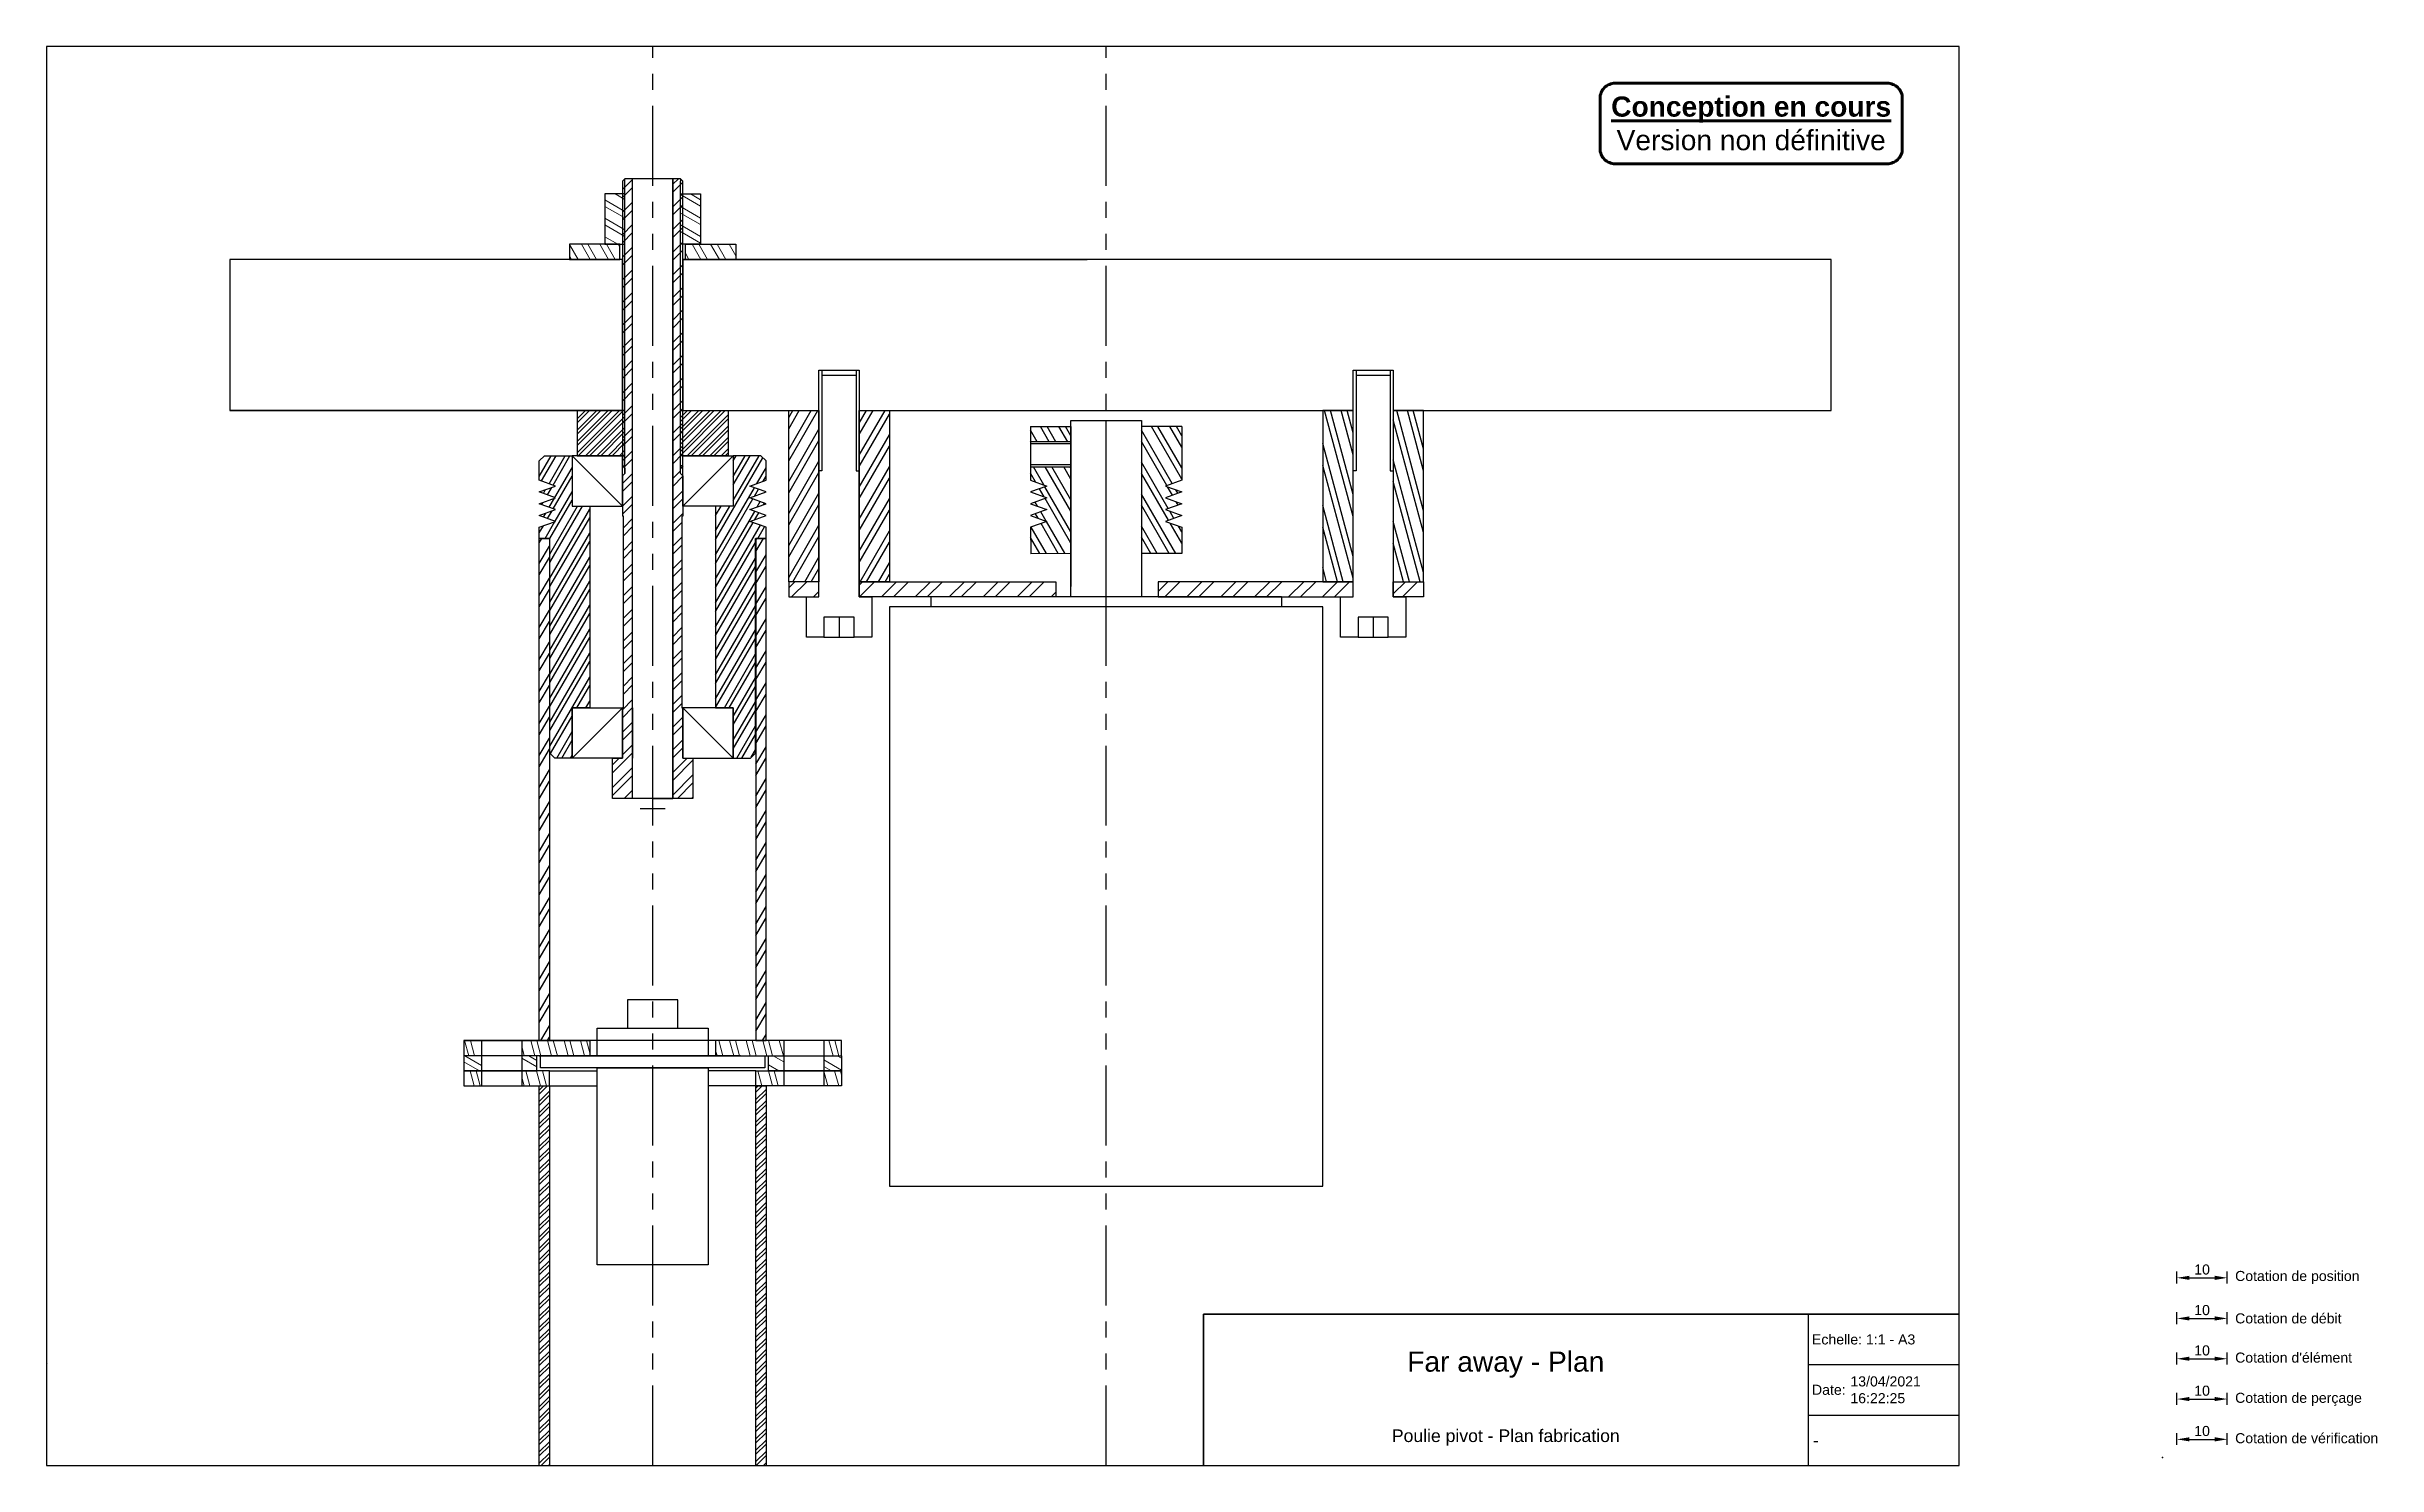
# Paper-space layout 'Coupe - Pivot et moteur' of a CAD drawing. Header units: millimetres. Extents: x 0 to 463, y 0 to 282.
# The model-space entities are those that its viewports show. They can reach past a viewport. Long polylines and large blocks are cut down to what shows.
import ezdxf

# ---------------------------------------------------------------- set-up
doc = ezdxf.new("R2010")
doc.units = ezdxf.units.MM
doc.linetypes.add('FANTOME2', pattern=[31.75, 15.875, -3.175, 3.175, -3.175, 3.175, -3.175])
for name, color, linetype in [('01 Element de construction', 40, 'FANTOME2'), ('02 Cotation de position', 172, 'Continuous'), ('02 Cotation débit', 190, 'Continuous'), ('02 Cotation perçage', 94, 'Continuous'), ('02 Cotation verification', 252, 'Continuous'), ('02 Cotation élément', 7, 'Continuous'), ('04 Axe usiné', 7, 'Continuous'), ('99 Cartouche', 7, 'Continuous')]:
    doc.layers.add(name, color=color, linetype=linetype)
doc.layers.add('03 Hachures', color=252, linetype='Continuous', lineweight=20)
doc.styles.add('Arial', font='arial.ttf')
doc.styles.get("Standard").update_dxf_attribs({"font": 'arial.ttf'})
doc.dimstyles.new('ISO-25', dxfattribs={"dimtxt": 2.5, "dimasz": 2.5, "dimexe": 1.25, "dimexo": 0.625, "dimtad": 1, "dimtxsty": 'Standard', "dimcen": 2.5, "dimadec": 0, "dimazin": 0, "dimtfac": 1, "dimtmove": 0, "dimatfit": 3, "dimfxl": 0, "dimarcsym": 0})
pattern_1 = [(45, (0, 0), (-1.122532, 1.122532), []), (45, (0, 0.7937), (-1.122532, 1.122532), [])]

# ---------------------------------------------------------------- blocks, each defined once
blk = doc.blocks.new('Conception en cours')
at = {"layer": '99 Cartouche', "color": 1, "lineweight": 100}
blk.add_lwpolyline([(-27, 8), (27, 8, -0.414214), (30, 5), (30, -5, -0.414214), (27, -8), (-27, -8, -0.414214), (-30, -5), (-30, 5, -0.414214)], format="xyb", close=True, dxfattribs=at)
at = {"layer": '99 Cartouche', "lineweight": 100, "insert": (0, 0), "char_height": 4, "attachment_point": 5, "style": 'Arial'}
blk.add_mtext_dynamic_manual_height_columns('{\\fArial|b1|i0|c0|p34;\\L\\C1;Conception en cours\\P\\fArial|b0|i0|c0|p34;\\lVersion non définitive}', width=68.9294, gutter_width=12.5, heights=[0], dxfattribs=at)
blk = doc.blocks.new('*D10')
at = {"layer": '02 Cotation débit', "color": 0, "lineweight": -2, "transparency": 16777216}
for p, q in [((423, 28.22), (423, 30.59)), ((425.5, 29.34), (430.5, 29.34)), ((433, 28.22), (433, 30.59))]:
    blk.add_line(p, q, dxfattribs=at)
at = {"layer": '02 Cotation débit', "color": 0, "transparency": 16777216}
for points in [[(425.5, 29.76), (425.5, 28.93), (423, 29.34)], [(430.5, 29.76), (430.5, 28.93), (433, 29.34)]]:
    blk.add_solid(points, dxfattribs=at)
at = {"layer": 'Defpoints', "color": 0, "transparency": 16777216}
for p in [(433, 29.34), (423, 27.6), (433, 27.6)]:
    blk.add_point(p, dxfattribs=at)
at = {"layer": '02 Cotation débit', "color": 0, "transparency": 16777216, "insert": (428, 30.99), "char_height": 2, "attachment_point": 5}
blk.add_mtext('10', dxfattribs=at)
blk = doc.blocks.new('*D11')
at = {"layer": '02 Cotation élément', "color": 0, "lineweight": -2, "transparency": 16777216}
for p, q in [((423, 20.22), (423, 22.59)), ((425.5, 21.34), (430.5, 21.34)), ((433, 20.22), (433, 22.59))]:
    blk.add_line(p, q, dxfattribs=at)
at = {"layer": '02 Cotation élément', "color": 0, "transparency": 16777216}
for points in [[(425.5, 21.76), (425.5, 20.93), (423, 21.34)], [(430.5, 21.76), (430.5, 20.93), (433, 21.34)]]:
    blk.add_solid(points, dxfattribs=at)
at = {"layer": 'Defpoints', "color": 0, "transparency": 16777216}
for p in [(423, 19.6), (433, 21.34), (433, 19.6)]:
    blk.add_point(p, dxfattribs=at)
at = {"layer": '02 Cotation élément', "color": 0, "transparency": 16777216, "insert": (428, 22.99), "char_height": 2, "attachment_point": 5}
blk.add_mtext('10', dxfattribs=at)
blk = doc.blocks.new('*D12')
at = {"layer": '02 Cotation perçage', "color": 0, "lineweight": -2, "transparency": 16777216}
for p, q in [((423, 12.22), (423, 14.59)), ((433, 12.22), (433, 14.59)), ((425.5, 13.34), (430.5, 13.34))]:
    blk.add_line(p, q, dxfattribs=at)
at = {"layer": '02 Cotation perçage', "color": 0, "transparency": 16777216}
for points in [[(425.5, 13.76), (425.5, 12.93), (423, 13.34)], [(430.5, 13.76), (430.5, 12.93), (433, 13.34)]]:
    blk.add_solid(points, dxfattribs=at)
at = {"layer": 'Defpoints', "color": 0, "transparency": 16777216}
for p in [(423, 11.6), (433, 13.34), (433, 11.6)]:
    blk.add_point(p, dxfattribs=at)
at = {"layer": '02 Cotation perçage', "color": 0, "transparency": 16777216, "insert": (428, 14.99), "char_height": 2, "attachment_point": 5}
blk.add_mtext('10', dxfattribs=at)
blk = doc.blocks.new('*D13')
at = {"layer": '02 Cotation verification', "color": 0, "lineweight": -2, "transparency": 16777216}
for p, q in [((423, 4.22), (423, 6.59)), ((425.5, 5.34), (430.5, 5.34)), ((433, 4.22), (433, 6.59))]:
    blk.add_line(p, q, dxfattribs=at)
at = {"layer": '02 Cotation verification', "color": 0, "transparency": 16777216}
for points in [[(425.5, 5.76), (425.5, 4.93), (423, 5.34)], [(430.5, 5.76), (430.5, 4.93), (433, 5.34)]]:
    blk.add_solid(points, dxfattribs=at)
at = {"layer": 'Defpoints', "color": 0, "transparency": 16777216}
for p in [(433, 5.34), (423, 3.6), (433, 3.6)]:
    blk.add_point(p, dxfattribs=at)
at = {"layer": '02 Cotation verification', "color": 0, "transparency": 16777216, "insert": (428, 6.99), "char_height": 2, "attachment_point": 5}
blk.add_mtext('10', dxfattribs=at)
blk = doc.blocks.new('*D14')
at = {"layer": '02 Cotation de position', "color": 0, "lineweight": -2, "transparency": 16777216}
for p, q in [((423, 36.29), (423, 38.66)), ((425.5, 37.41), (430.5, 37.41)), ((433, 36.29), (433, 38.66))]:
    blk.add_line(p, q, dxfattribs=at)
at = {"layer": '02 Cotation de position', "color": 0, "transparency": 16777216}
for points in [[(425.5, 37.82), (425.5, 36.99), (423, 37.41)], [(430.5, 37.82), (430.5, 36.99), (433, 37.41)]]:
    blk.add_solid(points, dxfattribs=at)
at = {"layer": 'Defpoints', "color": 0, "transparency": 16777216}
for p in [(433, 37.41), (423, 35.66), (433, 35.66)]:
    blk.add_point(p, dxfattribs=at)
at = {"layer": '02 Cotation de position', "color": 0, "transparency": 16777216, "insert": (428, 39.05), "char_height": 2, "attachment_point": 5}
blk.add_mtext('10', dxfattribs=at)
blk = doc.blocks.new('Collecteur trounant apresusinage')
blk.add_line((17.45, -11.1), (-17.45, -11.1))
for points in [[(-5, -5.6), (5, -5.6), (5, 0), (-5, 0)], [(-11, -5.6), (11, -5.6), (11, -11.1), (-11, -11.1)], [(-22.25, -11.1), (22.25, -11.1), (22.25, -13.5), (-22.25, -13.5)], [(-11, -13.5), (11, -13.5), (11, -52.6), (-11, -52.6)]]:
    blk.add_lwpolyline(points, close=True)
blk = doc.blocks.new('Poulie pivot')
for points in [[(-20.4, 0.84), (-20.4, 43.44), (-22.5, 43.44), (-22.5, 45.65), (-19.29, 46.82), (-22.5, 47.99), (-19.29, 49.16), (-22.5, 50.33), (-19.29, 51.5), (-22.5, 52.67), (-19.29, 53.84), (-22.5, 55.01), (-22.5, 58.84), (-21.5, 59.84), (-16, 59.84), (-16, 49.84), (-12.5, 49.84), (-12.5, 9.84), (-16, 9.84), (-16, -0.16), (-19.4, -0.16)], [(20.4, 0.84), (20.4, 43.44), (22.5, 43.44), (22.5, 45.65), (19.29, 46.82), (22.5, 47.99), (19.29, 49.16), (22.5, 50.33), (19.29, 51.5), (22.5, 52.67), (19.29, 53.84), (22.5, 55.01), (22.5, 58.84), (21.5, 59.84), (16, 59.84), (16, 49.84), (12.5, 49.84), (12.5, 9.84), (16, 9.84), (16, -0.16), (19.4, -0.16)]]:
    blk.add_lwpolyline(points, close=True)
blk = doc.blocks.new('Axe - Pivot principal')
at = {"layer": '02 Cotation élément'}
h = blk.add_hatch(dxfattribs=at)
h.set_pattern_fill('STEEL', color=256)
h.set_pattern_definition([(45, (-669.2442, 111.884), (-2.245064, 2.245064), []), (45, (-669.2442, 113.4716), (-2.245064, 2.245064), [])])
h.paths.add_polyline_path([(-4, 123), (-5.5, 123), (-5.5, 64.5), (-6, 64), (-6, 56), (-5.8, 56), (-5.8, 18), (-6, 18), (-6, 8), (-8, 8), (-8, 0), (-4, 0)])
h.paths.add_polyline_path([(5.5, 122.5), (5.5, 123), (4, 123), (4, 0), (8, 0), (8, 8), (6, 8), (6, 18), (5.8, 18), (5.8, 56), (6, 56), (6, 64), (5.5, 64.5)])
h.paths.add_polyline_path([(6, 122.5), (5.5, 123), (5.5, 122.5), (5.5, 66), (6, 66)], flags=17)
h.paths.add_polyline_path([(-5.5, 123), (-6, 122.5), (-6, 66), (-5.5, 66)], flags=17)
for p, q in [((-4, 0), (-4, 123)), ((-4, 0), (-4, 123)), ((4, 0), (4, 123)), ((4, 123), (4, 0)), ((-6, 66), (-5.5, 65.5)), ((-5.5, 65.5), (-5.5, 64.5)), ((6, 66), (5.5, 65.5)), ((-6, 64), (-5.5, 64.5)), ((-6, 64), (-6, 56)), ((6, 64), (5.5, 64.5)), ((-5.8, 56), (-6, 56)), ((-6, 8), (-6, 18)), ((-5.8, 18), (-6, 18)), ((-4, 18), (-4, 8)), ((4, 18), (4, 8)), ((5.8, 18), (6, 18)), ((6, 8), (6, 18)), ((-8, 0), (-8, 8)), ((-8, 8), (-6, 8)), ((6, 8), (8, 8)), ((8, 8), (8, 0)), ((-4, 0), (-8, 0)), ((0, 0), (-4, 0)), ((0, 0), (4, 0)), ((8, 0), (4, 0))]:
    blk.add_line(p, q, dxfattribs=at)
at = {"layer": '04 Axe usiné'}
for p, q in [((-6, 122.5), (-5.5, 123)), ((-6, 122.5), (-6, 66)), ((5.5, 123), (-5.5, 123)), ((-5.5, 64.5), (-5.5, 123)), ((5.5, 123), (5.5, 122.5)), ((6, 122.5), (5.5, 123)), ((5.5, 64.5), (5.5, 122.5)), ((6, 66), (6, 122.5)), ((-6, 66), (-5.5, 66)), ((6, 66), (5.5, 66)), ((6, 64), (6, 56)), ((-5.8, 18), (-5.8, 56)), ((6, 56), (5.8, 56)), ((5.8, 56), (5.8, 18)), ((6, 16), (6, 8)), ((-8, 0), (-8, 8)), ((-8, 8), (-6, 8)), ((8, 8), (8, 0)), ((8, 0), (-8, 0))]:
    blk.add_line(p, q, dxfattribs=at)

msp = doc.modelspace()

# ---------------------------------------------------------------- hatches: boundary and pattern name
h = msp.add_hatch()
h.set_pattern_fill('STEEL', color=256, angle=195)
h.set_pattern_definition([(240, (0, -1), (2.74963, -1.5875), []), (240, (0.411, -2.5334), (2.74963, -1.5875), [])])
h.paths.add_polyline_path([(57, 30.42), (57, -3.58), (63, -3.58), (63, 30.42)])
h.paths.add_polyline_path([(49, -3.58), (49, 30.42), (43, 30.42), (43, -3.58)])
h = msp.add_hatch()
h.set_pattern_fill('STEEL', color=256, angle=240)
h.set_pattern_definition([(285, (0, -1), (3.066814, 0.82175), []), (285, (1.3748, -1.7938), (3.066814, 0.82175), [])])
h.paths.add_polyline_path([(155, 30.42), (149, 30.42), (149, -3.58), (155, -3.58)])
h.paths.add_polyline_path([(169, 30.42), (163, 30.42), (163, -3.58), (169, -3.58)])
h = msp.add_hatch()
h.set_pattern_fill('STEEL', color=256, angle=75)
h.set_pattern_definition([(120, (0, 6e-05), (-2.74963, -1.5875), []), (120, (-1.5334, 0.411), (-2.74963, -1.5875), [])])
h.paths.add_polyline_path([(99, 19.22), (90.99, 19.22), (90.99, 16.59), (94.21, 15.42), (90.99, 14.25), (94.21, 13.08), (90.99, 11.91), (94.21, 10.74), (90.99, 9.57), (94.21, 8.4), (91.01, 7.23), (91.04, 2.02), (99, 2.07)])
h.paths.add_polyline_path([(91, 27.22), (91, 24.22), (99, 24.22), (99, 27.22)])
h.paths.add_polyline_path([(121.01, 27.22), (113, 27.22), (113, 2.02), (121.01, 2.02), (121.01, 7.23), (117.79, 8.4), (121.01, 9.57), (117.79, 10.74), (121.01, 11.91), (117.79, 13.08), (121.01, 14.25), (117.79, 15.42), (121.01, 16.59), (121.01, 19.42)])
h = msp.add_hatch()
h.set_pattern_fill('STEEL', color=256, scale=0.75, angle=195)
h.set_pattern_definition([(240, (0, 0), (2.06222, -1.19062), []), (240, (0.3082, -1.15), (2.06222, -1.19062), [])])
h.paths.add_polyline_path([(-4.4, -37.58), (-4.4, 5.02), (-6.5, 5.02), (-6.5, 7.23), (-3.29, 8.4), (-6.5, 9.57), (-3.29, 10.74), (-6.5, 11.91), (-3.29, 13.08), (-6.5, 14.25), (-3.29, 15.42), (-6.5, 16.59), (-6.5, 20.42), (-5.5, 21.42), (0, 21.42), (0, 11.42), (3.5, 11.42), (3.5, -28.58), (0, -28.58), (0, -38.58), (-3.4, -38.58)])
h.paths.add_polyline_path([(36.4, -37.58), (36.4, 5.02), (38.5, 5.02), (38.5, 7.23), (35.29, 8.4), (38.5, 9.57), (35.29, 10.74), (38.5, 11.91), (35.29, 13.08), (38.5, 14.25), (35.29, 15.42), (38.5, 16.59), (38.5, 20.42), (37.5, 21.42), (32, 21.42), (32, 11.42), (28.5, 11.42), (28.5, -28.58), (32, -28.58), (32, -38.58), (35.4, -38.58)])
h = msp.add_hatch()
h.set_pattern_fill('STEEL', color=256, angle=15)
h.set_pattern_definition([(60, (0, -10), (-2.74963, 1.5875), []), (60, (-0.411, -8.4666), (-2.74963, 1.5875), [])])
h.paths.add_polyline_path([(-6.5, 5.02), (-4.5, 5.02), (-4.5, -94.68), (-6.5, -94.68)])
h.paths.add_polyline_path([(38.5, 5.02), (36.5, 5.02), (36.5, -94.68), (38.5, -94.68)])
h = msp.add_hatch()
h.set_pattern_fill('STEEL', color=256, scale=1.5)
h.set_pattern_definition([(45, (0, -3), (-3.3676, 3.3676), []), (45, (0, -0.6188), (-3.3676, 3.3676), [])])
h.paths.add_polyline_path([(96, -3.58), (57, -3.58), (57, -6.58), (96, -6.58)])
h.paths.add_polyline_path([(49, -3.58), (43, -3.58), (43, -6.58), (49, -6.58)])
h.paths.add_polyline_path([(155, -3.58), (116.35, -3.58), (116.35, -6.58), (155, -6.58)])
h.paths.add_polyline_path([(169, -3.58), (163, -3.58), (163, -6.58), (169, -6.58)])
at = {"layer": '03 Hachures'}
h = msp.add_hatch(dxfattribs=at)
h.set_pattern_fill('STEEL', color=256, angle=105)
h.set_pattern_definition([(150, (0, -1), (-1.5875, -2.74963), []), (150, (-1.5334, -1.411), (-1.5875, -2.74963), [])])
h.paths.add_polyline_path([(10.5, 73.42), (6.5, 73.42), (6.5, 63.42), (10.5, 63.42)])
h.paths.add_polyline_path([(21.5, 73.42), (25.5, 73.42), (25.5, 63.42), (21.5, 63.42)])
h = msp.add_hatch(dxfattribs=at)
h.set_pattern_fill('STEEL', color=256, angle=75)
h.set_pattern_definition([(120, (0, -1), (-2.74963, -1.5875), []), (120, (-1.5334, -0.589), (-2.74963, -1.5875), [])])
h.paths.add_polyline_path([(-0.5, 63.42), (-0.5, 60.42), (9.5, 60.42), (9.5, 63.42)])
h.paths.add_polyline_path([(32.5, 63.42), (32.5, 60.42), (22.5, 60.42), (22.5, 63.42)])
h = msp.add_hatch(dxfattribs=at)
h.set_pattern_fill('STEEL', color=256, scale=0.5)
h.set_pattern_definition(pattern_1)
h.paths.add_polyline_path([(1, 21.42), (10.5, 21.42), (10.5, 30.42), (1, 30.42)])
h.paths.add_polyline_path([(31, 21.42), (21.5, 21.42), (21.5, 30.42), (31, 30.42)])
h = msp.add_hatch(dxfattribs=at)
h.set_pattern_fill('STEEL', color=256, angle=60)
h.set_pattern_definition([(105, (0, 50.9), (-3.066814, -0.82175), []), (105, (-1.3748, 51.6938), (-3.066814, -0.82175), [])])
h.paths.add_polyline_path([(3.5, -94.68), (-10, -94.68), (-10, -97.68), (3.5, -97.68)])
h.paths.add_polyline_path([(-18, -94.68), (-21.5, -94.68), (-21.5, -97.68), (-18, -97.68)])
h.paths.add_polyline_path([(42, -94.68), (28.5, -94.68), (28.5, -97.68), (42, -97.68)])
h.paths.add_polyline_path([(53.5, -94.68), (50, -94.68), (50, -97.68), (53.5, -97.68)])
h = msp.add_hatch(dxfattribs=at)
h.set_pattern_fill('STEEL', color=256, angle=105)
h.set_pattern_definition([(150, (0, 0), (-1.5875, -2.74963), []), (150, (-1.5334, -0.411), (-1.5875, -2.74963), [])])
h.paths.add_polyline_path([(-7, -97.68), (-10, -97.68), (-10, -100.68), (-7, -100.68)])
h.paths.add_polyline_path([(-18, -97.68), (-21.5, -97.68), (-21.5, -100.68), (-18, -100.68)])
h.paths.add_polyline_path([(42, -97.68), (39, -97.68), (39, -100.68), (42, -100.68)])
h.paths.add_polyline_path([(53.5, -97.68), (50, -97.68), (50, -100.68), (53.5, -100.68)])
h = msp.add_hatch(dxfattribs=at)
h.set_pattern_fill('STEEL', color=256, angle=60)
h.set_pattern_definition([(105, (0, 0), (-3.066814, -0.82175), []), (105, (-1.3748, 0.7938), (-3.066814, -0.82175), [])])
h.paths.add_polyline_path([(42, -100.68), (36.5, -100.68), (36.5, -103.68), (42, -103.68)])
h.paths.add_polyline_path([(53.5, -100.68), (50, -100.68), (50, -103.68), (53.5, -103.68)])
h.paths.add_polyline_path([(-4.5, -100.68), (-10, -100.68), (-10, -103.68), (-4.5, -103.68)])
h.paths.add_polyline_path([(-18, -100.68), (-21.5, -100.68), (-21.5, -103.68), (-18, -103.68)])
h = msp.add_hatch(dxfattribs=at)
h.set_pattern_fill('STEEL', color=256, scale=0.5)
h.set_pattern_definition(pattern_1)
h.paths.add_polyline_path([(-4.5, -103.68), (-6.5, -103.68), (-6.5, -188.68), (-4.5, -188.68)])
h.paths.add_polyline_path([(38.5, -103.68), (36.5, -103.68), (36.5, -188.68), (38.5, -188.68)])

# ---------------------------------------------------------------- linework, layer by layer
for p, q in [((22, 60.42), (102.25, 60.42)), ((49.6, 38.42), (49.6, 18.42)), ((49.6, 37.42), (56.4, 37.42)), ((56.4, 38.42), (56.4, 18.42)), ((155.6, 38.42), (155.6, 18.42)), ((155.6, 37.42), (162.4, 37.42)), ((162.4, 38.42), (162.4, 18.42)), ((9.5, 30.42), (-67.89, 30.42)), ((106, -8.58), (106, 28.42)), ((91, 27.22), (99, 27.22)), ((99, 23.82), (91, 23.82)), ((99, 27.22), (99, 6.07)), ((99, 24.22), (99, 23.82)), ((99, 23.42), (99, -4.52)), ((121.01, 27.22), (113, 27.22)), ((113, 23.42), (113, -6.58)), ((121.01, 27.22), (121.01, 18.59)), ((10, 11.42), (0, 21.42)), ((22, 11.42), (32, 21.42)), ((99, 19.62), (91, 19.62)), ((49.6, 18.42), (49, 18.42)), ((56.4, 18.42), (57, 18.42)), ((155.6, 18.42), (155, 18.42)), ((162.4, 18.42), (163, 18.42)), ((91.01, 7.23), (91.04, 2.02)), ((121.01, 7.23), (121.01, 2.02)), ((90.99, 2.02), (99, 2.07)), ((121.01, 2.02), (113, 2.02)), ((71.2, -6.58), (71.2, -8.58)), ((140.8, -6.58), (71.2, -6.58)), ((140.8, -6.58), (140.8, -8.58)), ((53, -10.58), (53, -14.58)), ((159, -10.58), (159, -14.58)), ((50, -14.58), (56, -14.58)), ((156, -14.58), (162, -14.58)), ((10, -28.58), (0, -38.58)), ((22, -28.58), (32, -38.58)), ((13.5, -48.58), (18.5, -48.58)), ((-21.5, -94.68), (3.5, -94.68)), ((-21.5, -94.68), (-21.5, -97.68)), ((53.5, -94.68), (-21.5, -94.68)), ((-18, -94.68), (-18, -97.68)), ((-10, -94.68), (-10, -97.68)), ((3.5, -94.68), (3.5, -97.68)), ((53.5, -94.68), (28.5, -94.68)), ((28.5, -94.68), (28.5, -97.68)), ((42, -94.68), (42, -97.68)), ((50, -94.68), (50, -97.68)), ((53.5, -97.68), (53.5, -94.68)), ((3.5, -97.68), (-21.5, -97.68)), ((-18, -97.68), (-18, -100.68)), ((-18, -100.68), (-18, -103.68)), ((-10, -97.68), (-10, -100.68)), ((-10, -100.68), (-10, -103.68)), ((-6.5, -97.68), (38.5, -97.68)), ((-4.5, -100.68), (5, -100.68)), ((36.5, -100.68), (27, -100.68)), ((28.5, -97.68), (53.5, -97.68)), ((42, -97.68), (42, -100.68)), ((42, -100.68), (42, -103.68)), ((50, -97.68), (50, -100.68)), ((50, -100.68), (50, -103.68)), ((-4.5, -103.68), (5, -103.68)), ((36.5, -103.68), (27, -103.68))]:
    msp.add_line(p, q)
for points in [[(10.5, 73.42), (6.5, 73.42), (6.5, 63.42), (10.5, 63.42)], [(21.5, 73.42), (25.5, 73.42), (25.5, 63.42), (21.5, 63.42)], [(-67.89, 30.42), (10, 30.42), (10, 60.42), (-67.89, 60.42)], [(-0.5, 63.42), (-0.5, 60.42), (9.5, 60.42), (9.5, 63.42)], [(32.5, 63.42), (32.5, 60.42), (22.5, 60.42), (22.5, 63.42)], [(1, 21.42), (10.5, 21.42), (10.5, 30.42), (1, 30.42)], [(31, 21.42), (21.5, 21.42), (21.5, 30.42), (31, 30.42)], [(43, 30.42), (49, 30.42), (49, -3.58), (43, -3.58)], [(43, 30.42), (49, 30.42), (49, -3.58), (43, -3.58)], [(57, 30.42), (63, 30.42), (63, -3.58), (57, -3.58)], [(57, 30.42), (63, 30.42), (63, -3.58), (57, -3.58)], [(113, -6.58), (99, -6.58), (99, 28.42), (113, 28.42)], [(155, 30.42), (149, 30.42), (149, -3.58), (155, -3.58)], [(155, 30.42), (149, 30.42), (149, -3.58), (155, -3.58)], [(169, 30.42), (163, 30.42), (163, -3.58), (169, -3.58)], [(169, 30.42), (163, 30.42), (163, -3.58), (169, -3.58)], [(91, 19.22), (99, 19.22), (99, 24.22), (91, 24.22)], [(0, 11.42), (10, 11.42), (10, 21.42), (0, 21.42)], [(32, 11.42), (22, 11.42), (22, 21.42), (32, 21.42)], [(-6.5, 5.02), (-4.5, 5.02), (-4.5, -94.68), (-6.5, -94.68)], [(38.5, 5.02), (36.5, 5.02), (36.5, -94.68), (38.5, -94.68)], [(49, -3.58), (43, -3.58), (43, -6.58), (49, -6.58)], [(49, -3.58), (43, -3.58), (43, -6.58), (49, -6.58)], [(57, -3.58), (96, -3.58), (96, -6.58), (57, -6.58)], [(57, -3.58), (96, -3.58), (96, -6.58), (57, -6.58)], [(155, -3.58), (116.35, -3.58), (116.35, -6.58), (155, -6.58)], [(155, -3.58), (116.35, -3.58), (116.35, -6.58), (155, -6.58)], [(163, -3.58), (169, -3.58), (169, -6.58), (163, -6.58)], [(163, -3.58), (169, -3.58), (169, -6.58), (163, -6.58)], [(63, -123.58), (149, -123.58), (149, -8.58), (63, -8.58)], [(0, -28.58), (10, -28.58), (10, -38.58), (0, -38.58)], [(32, -28.58), (22, -28.58), (22, -38.58), (32, -38.58)], [(-21.5, -100.68), (-7, -100.68), (-7, -97.68), (-21.5, -97.68)], [(-4.5, -100.68), (-21.5, -100.68), (-21.5, -103.68), (-4.5, -103.68)], [(36.5, -100.68), (53.5, -100.68), (53.5, -103.68), (36.5, -103.68)], [(53.5, -100.68), (39, -100.68), (39, -97.68), (53.5, -97.68)], [(-4.5, -188.68), (-6.5, -188.68), (-6.5, -103.68), (-4.5, -103.68)], [(38.5, -188.68), (36.5, -188.68), (36.5, -103.68), (38.5, -103.68)]]:
    msp.add_lwpolyline(points, close=True)
for points in [[(22, 30.42), (49, 30.42), (49, 38.42), (57, 38.42), (57, 30.42), (155, 30.42), (155, 38.42), (163, 38.42), (163, 30.42), (249.88, 30.42), (249.88, 60.42), (22, 60.42), (22, 30.42)], [(57, 38.42), (57, -6.58), (59.5, -6.58), (59.5, -14.58), (56, -14.58), (56, -10.58), (53, -10.58), (50, -10.58), (50, -14.58), (46.5, -14.58), (46.5, -6.58), (49, -6.58), (49, 38.42), (57, 38.42)], [(163, 38.42), (163, -6.58), (165.5, -6.58), (165.5, -14.58), (162, -14.58), (162, -10.58), (159, -10.58), (156, -10.58), (156, -14.58), (152.5, -14.58), (152.5, -6.58), (155, -6.58), (155, 38.42), (163, 38.42)], [(91, 27.22), (90.99, 16.59), (94.21, 15.42), (90.99, 14.25), (94.21, 13.08), (90.99, 11.91), (94.21, 10.74), (90.99, 9.57), (94.21, 8.4), (90.99, 7.23)], [(121.01, 19.42), (121.01, 16.59), (117.79, 15.42), (121.01, 14.25), (117.79, 13.08), (121.01, 11.91), (117.79, 10.74), (121.01, 9.57), (117.79, 8.4), (121.01, 7.23)]]:
    msp.add_lwpolyline(points)
at = {"layer": '01 Element de construction'}
for p, q in [((106, -331.75), (106, 260.69)), ((16, -332.31), (16, 255.47)), ((-104.16, -158.74), (-344.14, -398.73))]:
    msp.add_line(p, q, dxfattribs=at)
at = {"layer": '02 Cotation élément'}
msp.add_line((50, -94.68), (42, -94.68), dxfattribs=at)

# ---------------------------------------------------------------- block references
for name, p in [('Poulie pivot', (16, -38.42)), ('Collecteur trounant apresusinage', (16, -86.58))]:
    msp.add_blockref(name, p)
msp.add_blockref('Axe - Pivot principal', (16, -46.58), dxfattribs=at)

psp = doc.layouts.new('Coupe - Pivot et moteur')

# ---------------------------------------------------------------- linework, layer by layer
at = {"layer": '99 Cartouche'}
for p, q in [((379.799, 30.171), (349.799, 30.171)), ((349.799, 30.171), (349.799, 0.171)), ((349.799, 30.171), (349.799, 20.171)), ((349.799, 20.171), (379.799, 20.171)), ((349.799, 20.171), (349.799, 10.171)), ((349.799, 10.171), (379.799, 10.171)), ((349.799, 10.171), (349.799, 0.171))]:
    psp.add_line(p, q, dxfattribs=at)
for points in [[(379.799, 30.171), (379.799, 281.828), (0.19, 281.828), (0.195, 0.171), (229.799, 0.171), (229.799, 30.171), (379.799, 30.171)], [(229.799, 0.171), (379.799, 0.171), (379.799, 30.171), (229.799, 30.171)]]:
    psp.add_lwpolyline(points, close=True, dxfattribs=at)
psp.add_point((420.165, 1.724), dxfattribs=at)

# ---------------------------------------------------------------- block references
psp.add_blockref('Conception en cours', (338.503, 266.563))

# ---------------------------------------------------------------- texts
at = {"layer": '02 Cotation de position', "insert": (433.002, 37.473), "char_height": 2, "attachment_point": 4}
psp.add_mtext_dynamic_manual_height_columns('  Cotation de position', width=30.72727, gutter_width=12.5, heights=[0], dxfattribs=at)
at = {"layer": '02 Cotation débit', "insert": (433.002, 29.342), "char_height": 2, "attachment_point": 4}
psp.add_mtext_dynamic_manual_height_columns('  Cotation de débit', width=30.23934, gutter_width=12.5, heights=[0], dxfattribs=at)
at = {"layer": '02 Cotation perçage', "insert": (433.002, 13.281), "char_height": 2, "attachment_point": 4}
psp.add_mtext_dynamic_manual_height_columns('  Cotation de perçage', width=31.05256, gutter_width=12.5, heights=[0], dxfattribs=at)
at = {"layer": '02 Cotation verification', "insert": (433.002, 5.558), "char_height": 2, "attachment_point": 4}
psp.add_mtext_dynamic_manual_height_columns('  Cotation de vérification', width=34.46804, gutter_width=12.5, heights=[0], dxfattribs=at)
at = {"layer": '02 Cotation élément', "insert": (433.002, 21.558), "char_height": 2, "attachment_point": 4}
psp.add_mtext_dynamic_manual_height_columns("  Cotation d'élément ", width=30.40198, gutter_width=12.5, heights=[0], dxfattribs=at)
at = {"layer": '99 Cartouche'}
for s, width, heights, insert, char_height, attachment_point in [(' Echelle: 1:1 - A3', 37.86093, [0], (349.799, 25.165), 2, 4), ('Far away - Plan', 95.70382, [12.033], (289.799, 20.171), 4, 5), (' Date:', 37.86093, [0], (349.799, 15.171), 2, 4), ('13/04/2021\\P16:22:25', 37.86093, [9.785], (358.199, 15.165), 2, 4), ('Poulie pivot - Plan fabrication', 71.40763, [0], (289.799, 5.684), 2.5, 5), (' -', 37.86093, [0], (349.799, 5.165), 2.5, 4)]:
    psp.add_mtext_dynamic_manual_height_columns(s, width=width, gutter_width=12.5, heights=heights, dxfattribs=dict(at, insert=insert, char_height=char_height, attachment_point=attachment_point))

# ---------------------------------------------------------------- dimensions: what is measured, and where the dimension line sits
at = {"layer": '02 Cotation de position'}
dim = psp.add_linear_dim(base=(433.002, 37.408), p1=(423.002, 35.664), p2=(433.002, 35.664), dimstyle='ISO-25', override={"dimtxt": 2}, dxfattribs=at)
dim.commit()
dim.dimension.update_dxf_attribs({"geometry": '*D14', "text_midpoint": (428.002, 39.054)})
at = {"layer": '02 Cotation débit'}
dim = psp.add_linear_dim(base=(433.002, 29.342), p1=(423.002, 27.598), p2=(433.002, 27.598), dimstyle='ISO-25', override={"dimtxt": 2}, dxfattribs=at)
dim.commit()
dim.dimension.update_dxf_attribs({"geometry": '*D10', "text_midpoint": (428.002, 30.988)})
at = {"layer": '02 Cotation perçage'}
dim = psp.add_linear_dim(base=(433.002, 13.342), p1=(423.002, 11.598), p2=(433.002, 11.598), dimstyle='ISO-25', override={"dimtxt": 2}, dxfattribs=at)
dim.commit()
dim.dimension.update_dxf_attribs({"geometry": '*D12', "text_midpoint": (428.002, 14.988)})
at = {"layer": '02 Cotation verification'}
dim = psp.add_linear_dim(base=(433.002, 5.342), p1=(423.002, 3.598), p2=(433.002, 3.598), dimstyle='ISO-25', override={"dimtxt": 2}, dxfattribs=at)
dim.commit()
dim.dimension.update_dxf_attribs({"geometry": '*D13', "text_midpoint": (428.002, 6.988)})
at = {"layer": '02 Cotation élément'}
dim = psp.add_linear_dim(base=(433.002, 21.342), p1=(423.002, 19.598), p2=(433.002, 19.598), dimstyle='ISO-25', override={"dimtxt": 2}, dxfattribs=at)
dim.commit()
dim.dimension.update_dxf_attribs({"geometry": '*D11', "text_midpoint": (428.002, 22.988)})

# ---------------------------------------------------------------- viewports
at = {"layer": '99 Cartouche'}
vp = psp.add_viewport(center=(189.995, 140.999), size=(379.609, 281.65708), view_center_point=(85.518, -38.174), view_height=281.65708, dxfattribs=at)
vp.dxf.flags = 0x10000  # cut along an outline
vp.dxf.clipping_boundary_handle = psp.add_lwpolyline([(379.799, 30.171), (379.799, 281.828), (0.19, 281.828), (0.195, 0.171), (229.799, 0.171), (229.799, 30.171), (379.799, 30.171)], format="xyb", close=True, dxfattribs={"invisible": 1}).dxf.handle

doc.saveas('drawing.dxf')
